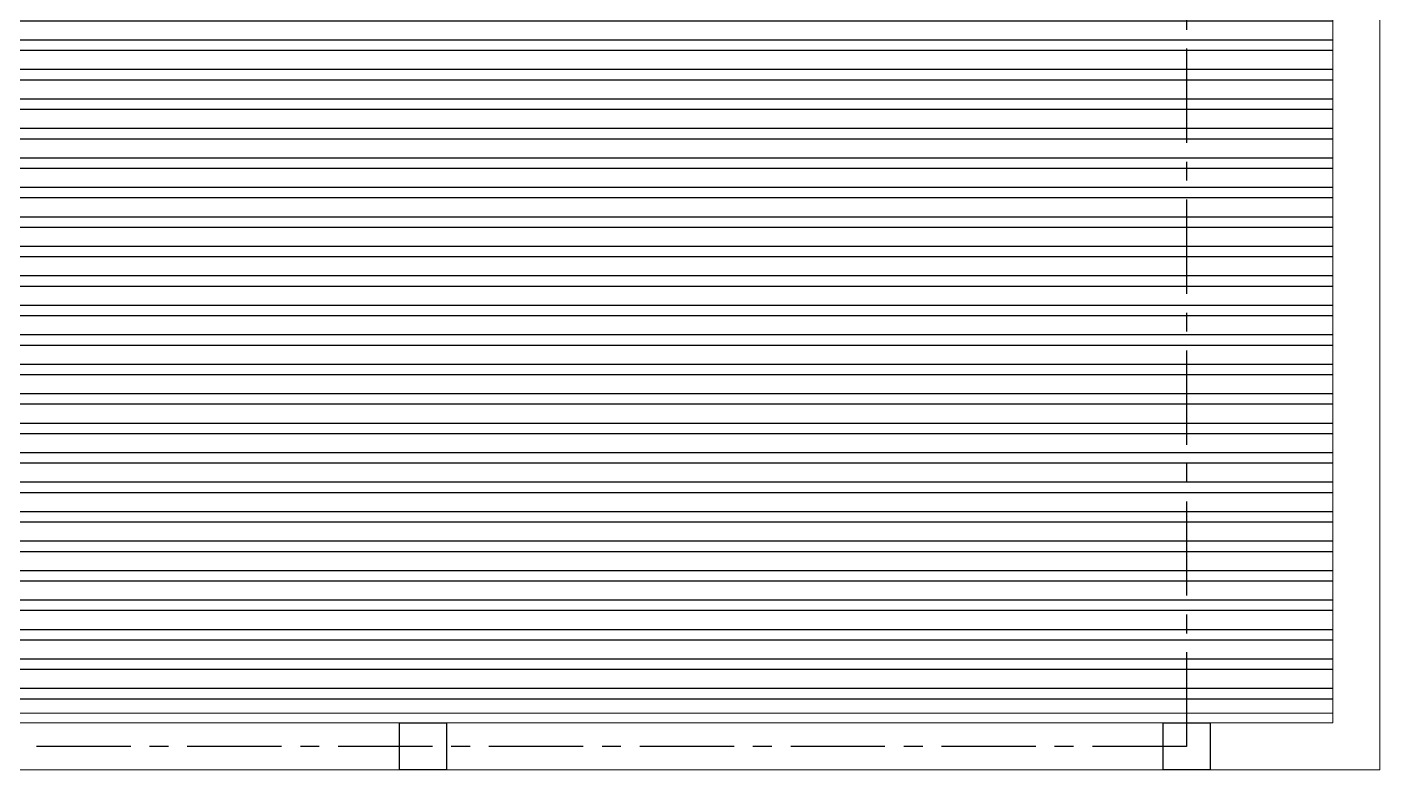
# Model space of a CAD drawing. Header units: millimetres. Extents: x 401562 to 564367, y -269451 to 12039.
# Drawn here: x 508292 to 522642, y -187115 to -179239 of the extents above; entities that cross this region are included whole.
import ezdxf

# ---------------------------------------------------------------- set-up
doc = ezdxf.new("R2010")
doc.units = ezdxf.units.MM
doc.header["$MEASUREMENT"] = 0
doc.linetypes.add('CENTER', pattern=[2, 1.25, -0.25, 0.25, -0.25])
doc.layers.add('A-FLOR-OTLN', color=6, linetype='Continuous', lineweight=9)
for name, color, linetype in [('GRID', 9, 'Continuous'), ('LINE', 1, 'Continuous'), ('ROOF', 9, 'Continuous')]:
    doc.layers.add(name, color=color, linetype=linetype)

msp = doc.modelspace()

# ---------------------------------------------------------------- hatches: boundary and pattern name
at = {"layer": 'ROOF', "linetype": 'Continuous'}
h = msp.add_hatch(dxfattribs=at)
h.set_pattern_fill('STEEL', color=252, scale=2500, angle=135, style=0)
h.set_pattern_definition([(180, (0, 0), (-6e-14, -312.5), []), (180, (-110.5, -110.5), (-6e-14, -312.5), [])])
h.paths.add_polyline_path([(503041.3, -173015), (503041.1, -186514.9), (522141.8, -186514.8), (522141.8, -179015), (503841.2, -179014.9), (503841.2, -173015)])

# ---------------------------------------------------------------- linework, layer by layer
at = {"layer": 'A-FLOR-OTLN', "color": 4, "linetype": 'Continuous', "ltscale": 12}
for p, q in [((522641.8, -178515), (522641.8, -187114.9)), ((522141.8, -179015), (522141.8, -186614.9)), ((522141.8, -179015), (522141.8, -186614.9)), ((522141.8, -186514.9), (503041.1, -186514.9)), ((522141.8, -186614.9), (502641.1, -186614.9)), ((522641.8, -187114.9), (502041.1, -187114.9))]:
    msp.add_line(p, q, dxfattribs=at)
at = {"layer": 'GRID', "linetype": 'CENTER', "ltscale": 800}
for p, q in [((520591.9, -150667.4), (520591.6, -186864.9)), ((520591.6, -186864.9), (451392.5, -186864.9))]:
    msp.add_line(p, q, dxfattribs=at)
at = {"layer": 'LINE', "color": 9, "linetype": 'Continuous', "ltscale": 2000}
for points in [[(512241.2, -186614.9), (512742.2, -186614.9), (512742.2, -187114.9), (512241.2, -187114.9)], [(512241.4, -186614.9), (512742.4, -186614.9), (512742.4, -187114.9), (512241.4, -187114.9)], [(520341.1, -186615), (520842.2, -186615), (520842.2, -187115), (520341.1, -187115)], [(520341.2, -186615), (520842.2, -186615), (520842.2, -187115), (520341.2, -187115)]]:
    msp.add_lwpolyline(points, close=True, dxfattribs=at)

doc.saveas('drawing.dxf')
